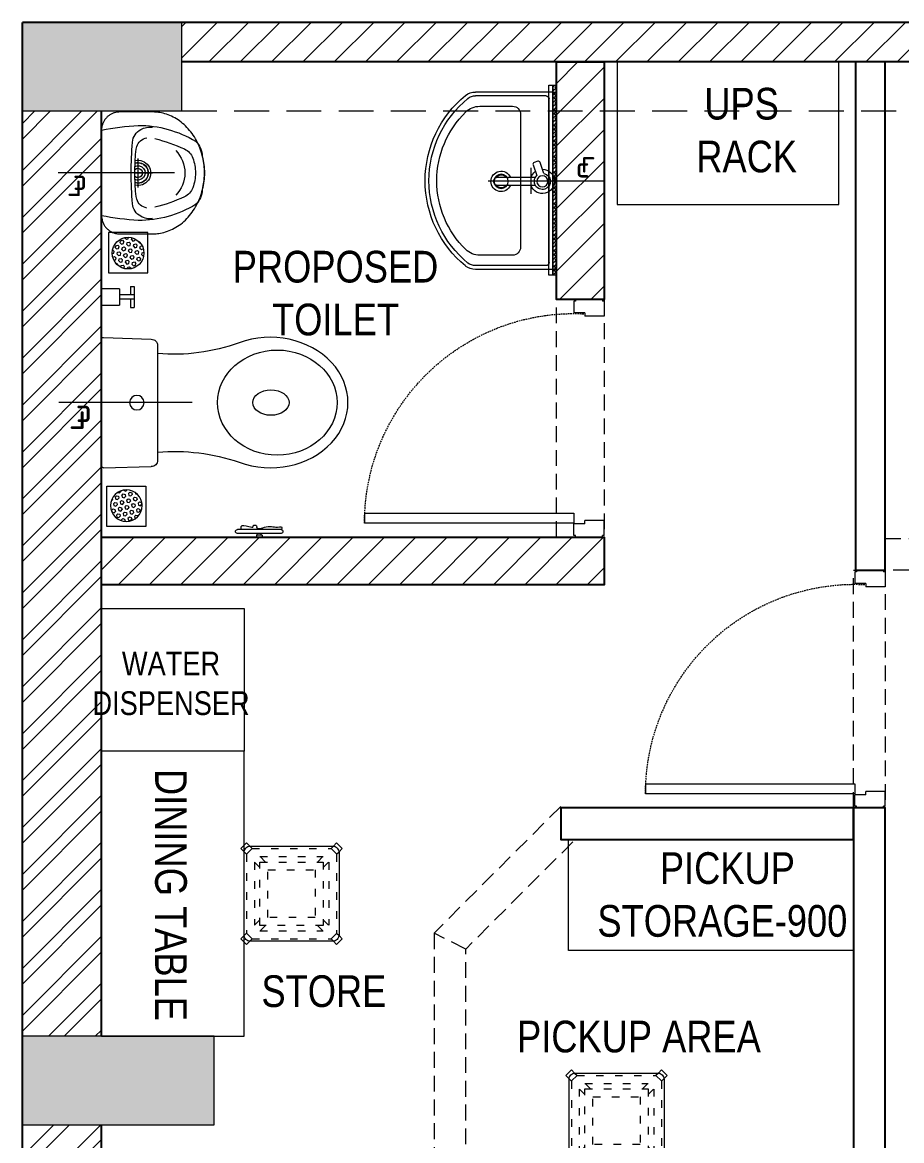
# Model space of a CAD drawing. Header units: millimetres. Extents: x 1020935 to 1026160, y 32717 to 45024.
# Drawn here: x 1020935 to 1023712, y 41367 to 44897 of the extents above; entities that cross this region are included whole.
import ezdxf

# ---------------------------------------------------------------- set-up
doc = ezdxf.new("R2010")
doc.units = ezdxf.units.MM
doc.header["$LTSCALE"] = 40
for name, pattern in [('a_p6_plan_L18$0$HIDDEN', [0.375, 0.25, -0.125]), ('ACAD_ISO03W100', [30, 12, -18]), ('CENTER', [2, 1.25, -0.25, 0.25, -0.25]), ('DOT2', [0.125, 0, -0.125]), ('HIDDEN', [9.525, 6.35, -3.175]), ('HIDDEN2', [0.1875, 0.125, -0.0625])]:
    doc.linetypes.add(name, pattern=pattern)
doc.layers.add('A-WALL', color=1, linetype='Continuous')
for name, color, linetype, lineweight in [('beam', 90, 'Continuous', 9), ('centerline-toilets', 2, 'CENTER', 13), ('Column', 243, 'Continuous', 9), ('column hatch', 5, 'Continuous', 0), ('ele', 252, 'Continuous', 13), ('Fhitting', 152, 'Continuous', 30), ('LENS-CURTAIN', 5, 'a_p6_plan_L18$0$HIDDEN', 9), ('LENS-DIM', 252, 'Continuous', 5), ('LENS-DOOR', 34, 'Continuous', 20), ('LENS-PARTITION', 21, 'Continuous', 25), ('LENS-TEXT', 31, 'Continuous', 5), ('LK-FF&E WALL', 1, 'Continuous', 9), ('LN-ELEVATION-1', 81, 'Continuous', 13), ('LN-ELEVATION-3', 125, 'a_p6_plan_L18$0$HIDDEN', 18), ('LN-ELEVATION-5', 167, 'Continuous', 5), ('LN-HATCH', 251, 'Continuous', 0), ('Mirror', 150, 'Continuous', 20), ('Panelling', 65, 'Continuous', 18), ('PARTITION', 22, 'Continuous', 30), ('Toilet', 5, 'Continuous', 9)]:
    doc.layers.add(name, color=color, linetype=linetype, lineweight=lineweight)
doc.styles.add('LK TXT', font='Gill Sans MT Condensed Regular.ttf')
doc.styles.get("Standard").update_dxf_attribs({"font": 'Gill Sans MT Condensed Regular.ttf', "height": 100})

# ---------------------------------------------------------------- blocks, each defined once
blk = doc.blocks.new('A$C42dc7abb')
at = {"layer": 'centerline-toilets', "linetype": 'HIDDEN', "ltscale": 10}
blk.add_line((-31.8, 69.7), (-31.8, 437.5), dxfattribs=at)
at = {"layer": 'Toilet', "ltscale": 100}
for p, q in [((-301.8, 285.7), (238.2, 285.7)), ((-311.8, 275.7), (-311.8, 29.4)), ((-299.8, 252.7), (-299.8, 29.4)), ((-289.8, 262.7), (226.2, 262.7)), ((236.2, 252.7), (236.2, 29.4)), ((248.2, 275.7), (248.2, 29.4)), ((-46.6, 219.2), (-46.4, 99.9)), ((-20.9, 99.9), (-21, 219.2))]:
    blk.add_line(p, q, dxfattribs=at)
blk.add_lwpolyline([(-8.7, 246.1), (25.9, 234.2, -0.414214), (29.6, 226.6), (25.7, 215.2, -0.414214), (18, 211.5), (-15.7, 223.1)], format="xyb", dxfattribs=at)
blk.add_lwpolyline([(8.8, 204.5), (-72.9, 204.5)], dxfattribs=at)
blk.add_lwpolyline([(-266.8, 43.7, 0.191896), (-249, -1, 0.420236), (185.4, -1, 0.191896), (203.2, 43.7), (203.2, 147.2, 0.414214), (178.2, 172.2), (-241.8, 172.2, 0.414214), (-266.8, 147.2)], format="xyb", close=True, dxfattribs=at)
for centre, radius in [((-33.8, 241.2), 17.5), ((-33.8, 111), 22.5)]:
    blk.add_circle(centre, radius, dxfattribs=at)
for centre, radius, start, end in [((-301.8, 275.7), 10, 90, 180), ((238.2, 275.7), 10, 0, 90), ((-289.8, 252.7), 10, 90, 180), ((226.2, 252.7), 10, 0, 90), ((-33.8, 110.7), 32.1, 113.0898, 66.246), ((-33.8, 111), 20.5, 128.0403, 237.2899), ((-33.8, 111), 20.5, 304.4733, 50.7332), ((-261.8, 29.4), 50, 180, 218.4461), ((-261.8, 29.4), 38, 180, 218.4461), ((-31.8, 218.5), 335.7, 219.313, 320.687), ((198.2, 29.4), 38, 321.5539, 0), ((198.2, 29.4), 50, 321.5539, 0), ((-31.8, 218.5), 347.7, 219.2826, 320.7174)]:
    blk.add_arc(centre, radius, start, end, dxfattribs=at)
for centre, major_axis, start_param, end_param in [((-33.8, 241.2), (0, 38.3), 4.720493, 9.081982), ((-33.8, 241.2), (-0.2, -25.6), 1.769108, 7.074098), ((-33.8, 241.2), (0, 38.3), 3.484555, 4.083576), ((-33.6, 99.9), (-9.04, 9.04), 0.785398, 3.926991)]:
    blk.add_ellipse(centre, major_axis=major_axis, ratio=1, start_param=start_param, end_param=end_param, dxfattribs=at)
at = {"layer": 'centerline-toilets', "linetype": 'DOT2', "insert": (1.5, 369.6), "char_height": 75, "width": 495.827, "attachment_point": 5, "rotation": 90}
blk.add_mtext('{\\fISOCPEUR|b0|i0|c0|p34;℄}', dxfattribs=at)
blk = doc.blocks.new('*U50')
at = {"layer": 'LENS-DOOR'}
for p, q in [((547491.5, 1778573.8), (547491.5, 1779235.3)), ((547522.8, 1779235.3), (547491.5, 1779235.3)), ((547522.8, 1779235.3), (547522.8, 1778573.8)), ((547447.3, 1778568.6), (547452.5, 1778568.6)), ((547447.3, 1778484.1), (547447.3, 1778568.6)), ((547452.5, 1778573.8), (547488.9, 1778573.8)), ((547452.5, 1778568.6), (547452.5, 1778573.8)), ((547488.9, 1778539.9), (547488.9, 1778573.8)), ((547522.8, 1778573.8), (547491.5, 1778573.8)), ((548192.1, 1778573.8), (548155.6, 1778573.8)), ((548155.6, 1778539.9), (548155.6, 1778573.8)), ((548192.1, 1778568.6), (548192.1, 1778573.8)), ((548197.3, 1778568.6), (548192.1, 1778568.6)), ((548197.3, 1778484.1), (548197.3, 1778568.6)), ((547488.9, 1778539.9), (547499.3, 1778539.9)), ((547499.3, 1778478.9), (547499.3, 1778539.9)), ((548145.2, 1778478.9), (548145.2, 1778539.9)), ((548155.6, 1778539.9), (548145.2, 1778539.9)), ((547447.3, 1778484.1), (547452.5, 1778484.1)), ((547452.5, 1778478.9), (547452.5, 1778484.1)), ((547452.5, 1778478.9), (547499.3, 1778478.9)), ((548192.1, 1778478.9), (548145.2, 1778478.9)), ((548192.1, 1778478.9), (548192.1, 1778484.1)), ((548197.3, 1778484.1), (548192.1, 1778484.1))]:
    blk.add_line(p, q, dxfattribs=at)
at = {"layer": 'LENS-DOOR', "color": 7, "linetype": 'HIDDEN2', "extrusion": (0, 0, -1)}
blk.add_ellipse((547491.5, 1778573.8), major_axis=(661.5, 0), ratio=1, start_param=-1.570791, end_param=0.051209, dxfattribs=at)
blk = doc.blocks.new('WC-Pico')
at = {"layer": 'centerline-toilets', "linetype": 'HIDDEN', "ltscale": 10}
blk.add_line((0, -125.2), (0, 242.7), dxfattribs=at)
at = {"layer": 'Toilet'}
for p, q in [((174.8, 125), (-174.8, 125)), ((-179.8, 119.8), (-174.6, -12.4)), ((179.8, 119.8), (176.3, -12.4)), ((-157.8, -29.5), (159.5, -29.5))]:
    blk.add_line(p, q, dxfattribs=at)
blk.add_circle((0.2, 27.5), 20, dxfattribs=at)
for centre, radius, start, end in [((-174.8, 120), 5, 90, 182.0454), ((174.8, 120), 5, 357.9546, 90), ((-157.7, -12.7), 16.8, 179.1019, 269.6491), ((-678.1, -72.8), 544.8, 340.5196, 4.5617), ((678.5, -76.9), 543.8, 174.997, 199.0619), ((159.4, -12.7), 16.8, 270.3509, 0.8981)]:
    blk.add_arc(centre, radius, start, end, dxfattribs=at)
at = {"layer": 'Toilet', "extrusion": (0, 0, -1)}
blk.add_ellipse((0, -360), major_axis=(0, 165), ratio=0.878788, dxfattribs=at)
for centre, major_axis, ratio, start_param, end_param in [((0, -341.2), (0, 213.8), 0.842028, 7.436326, 11.41323), ((0, -342.6), (0, 50), 0.7, 1.570796326794896, 7.853981633974482)]:
    blk.add_ellipse(centre, major_axis=major_axis, ratio=ratio, start_param=start_param, end_param=end_param, dxfattribs=at)
at = {"layer": 'centerline-toilets', "linetype": 'DOT2', "insert": (31.4, 174.7), "char_height": 75, "width": 495.827, "attachment_point": 5, "rotation": 90}
blk.add_mtext('{\\fISOCPEUR|b0|i0|c0|p34;℄}', dxfattribs=at)
blk = doc.blocks.new('Spout')
at = {"layer": 'Toilet', "ltscale": 100}
for p, q in [((-288415.5, 321413.5), (-288415.5, 321459)), ((-288415.5, 321459), (-288365.5, 321459)), ((-288365.5, 321413.5), (-288365.5, 321459)), ((-288335.5, 321465), (-288325.5, 321465)), ((-288335.5, 321442.3), (-288335.5, 321465)), ((-288325.5, 321407.5), (-288325.5, 321465)), ((-288365.5, 321413.5), (-288415.5, 321413.5)), ((-288325.5, 321442.3), (-288365.5, 321442.3)), ((-288325.5, 321430.3), (-288365.5, 321430.3)), ((-288335.5, 321407.5), (-288335.5, 321430.3)), ((-288335.5, 321407.5), (-288325.5, 321407.5))]:
    blk.add_line(p, q, dxfattribs=at)
blk = doc.blocks.new('jALI')
at = {"layer": 'Toilet', "ltscale": 5}
h = blk.add_hatch(dxfattribs=at)
h.set_pattern_fill('HEX', color=256, scale=50, angle=135, double=1)
h.set_pattern_definition([(135, (-344825.863, 460708.187), (-7.65465545, -7.65465545), [6.25, -12.5]), (255, (-344825.863, 460708.187), (10.4564538, -2.80179835), [6.25, -12.5]), (195, (-344830.282, 460712.606), (2.80179835, -10.4564538), [6.25, -12.5])])
edge = h.paths.add_edge_path()
edge.add_arc((-393187.5, 163647.6), 50, -90, 270)
blk.add_lwpolyline([(-393249.5, 163581.9), (-393125.5, 163581.9), (-393125.5, 163709.4), (-393249.5, 163709.4)], close=True, dxfattribs=at)
blk.add_circle((-393187.5, 163647.6), 50, dxfattribs=at)
blk = doc.blocks.new('towel ring')
at = {"layer": 'Toilet'}
for p, q in [((-173588.7, -1172534.8, 184141.9), (-173726.7, -1172534.8, 184141.9)), ((-173666.7, -1172528.8, 184141.9), (-173666.7, -1172522.8, 184141.9)), ((-173648.7, -1172522.8, 184141.9), (-173666.7, -1172522.8, 184141.9)), ((-173648.7, -1172528.8, 184141.9), (-173666.7, -1172528.8, 184141.9)), ((-173663.7, -1172528.8, 184141.9), (-173663.7, -1172534.8, 184141.9)), ((-173651.7, -1172528.8, 184141.9), (-173651.7, -1172534.8, 184141.9)), ((-173648.7, -1172528.8, 184141.9), (-173648.7, -1172522.8, 184141.9)), ((-173588.7, -1172546.8, 184141.9), (-173726.7, -1172546.8, 184141.9))]:
    blk.add_line(p, q, dxfattribs=at)
for centre, start, end in [((-173726.7, -1172540.8, 184141.9), 90, 270), ((-173588.7, -1172540.8, 184141.9), 270, 90)]:
    blk.add_arc(centre, 6, start, end, dxfattribs=at)
blk.add_open_spline([(-173714.6, -1172546.8, 184141.9), (-173715.1, -1172550.5, 184141.9), (-173716.6, -1172563.3, 184141.9), (-173696.3, -1172558.6, 184141.9), (-173675.8, -1172552, 184141.9), (-173677.6, -1172562, 184141.9), (-173664.3, -1172561.7, 184141.9), (-173668.4, -1172544.9, 184141.9), (-173623.5, -1172562.7, 184141.9), (-173609, -1172552.1, 184141.9), (-173585.4, -1172556.7, 184141.9), (-173586.8, -1172550.4, 184141.9), (-173587.6, -1172546.8, 184141.9)], degree=3, knots=[0, 0, 0, 0, 9.744972, 33.823887, 47.583551, 49.497915, 60.560502, 63.822284, 93.508019, 135.756925, 141.904352, 150.301906, 150.301906, 150.301906, 150.301906], dxfattribs=at)
blk = doc.blocks.new('DLF-RSP-AR-CD-DWG-4DT-3113$0$X-TYPICAL TOILET UPPER FLOORS - 02$0$urinals')
at = {"layer": 'Toilet'}
for p, q in [((0, -15.6), (0, 8.3)), ((0, -105.4), (0, -161.1)), ((-46.1, -115), (46.1, -115))]:
    blk.add_line(p, q, dxfattribs=at)
blk.add_lwpolyline([(135, 0), (-135, 0, 0.036949), (-150, -116.2, 0.138094), (-99.8, -297.1, 0.221721), (-52, -317.9, 0.062656), (0, -325, 0.062656), (52, -317.9, 0.221721), (99.8, -297.1, 0.138094), (150, -116.2, 0.036949)], format="xyb", close=True, dxfattribs=at)
for centre, radius, start, end in [((-94.3, -144.9), 47.1, 93.3708, 154.4824), ((3.2, -1238.2), 1144.7, 90.1625, 95.0265), ((-0.1, -996.2), 890.8, 89.9918, 93.182), ((0, -115), 22.6, 155.6653, 24.3347), ((0, -115), 14.7, 139.9109, 40.0891), ((-3.2, -1238.2), 1144.7, 84.9735, 89.8375), ((0.1, -996.2), 890.8, 86.818, 90.0082), ((94.3, -144.9), 47.1, 25.5176, 86.6292), ((-91, -152.7), 53.8, 148.4868, 188.6401), ((-71.4, -149.9), 40.2, 106.7016, 169.725), ((-50.5, -225.3), 118.5, 89.5454, 105.8857), ((0, -115), 40, 167.428, 12.572), ((0, -115), 33, 164.1814, 15.8186), ((0, -115), 32, 163.6049, 16.3951), ((50.5, -225.3), 118.5, 74.1143, 90.4546), ((71.4, -149.9), 40.2, 10.275, 73.2984), ((91, -152.7), 53.8, 351.3599, 31.5132), ((413.9, -38.4), 538.2, 193.994, 204.5632), ((-413.9, -38.4), 538.2, 335.4368, 346.006), ((-1.6, -165.3), 97.6, 225, 270.9552), ((1.6, -165.3), 97.6, 269.0448, 315), ((-30.1, -241.3), 50, 204.5632, 250.4606), ((30.1, -241.3), 50, 289.5394, 335.4368), ((-1.5, -160.9), 135.4, 250.4606, 270.6492), ((1.5, -160.9), 135.4, 269.3508, 289.5394)]:
    blk.add_arc(centre, radius, start, end, dxfattribs=at)
blk.add_open_spline([(135, 0), (105.3, 0), (75.7, 0), (-13.3, 0), (-72.7, 0), (-132.7, 0), (-133.4, 0), (-134.3, 0), (-134.5, 0), (-134.7, 0), (-134.9, 0), (-135, 0), (-135, 0), (-135, 0), (-135, 0), (-135, 0), (-135, 0), (-135.1, 0), (-135.1, 0), (-135.2, 0), (-135.2, 0), (-135.3, 0), (-135.4, 0), (-135.7, 0), (-135.8, 0), (-136.4, 0), (-136.7, 0), (-137.7, -0.1), (-138.4, -0.1), (-140.5, -0.2), (-141.9, -0.4), (-146.2, -1), (-149, -1.7), (-154.8, -3.4), (-157.6, -4.5), (-163.1, -7.3), (-165.8, -8.9), (-171, -12.5), (-173.4, -14.6), (-177.9, -19.1), (-180, -21.5), (-183.6, -26.7), (-185.2, -29.4), (-188, -34.9), (-189.1, -37.8), (-190.8, -43.5), (-191.5, -46.3), (-192, -49.8), (-192.1, -50.5), (-192.3, -52.5), (-192.4, -53.8), (-192.5, -55.7), (-192.5, -56.2), (-192.5, -56.9), (-192.5, -57), (-192.5, -57.2), (-192.5, -57.3), (-192.5, -57.4), (-192.5, -57.4), (-192.5, -57.5), (-192.5, -57.5), (-192.5, -57.5), (-192.5, -57.6), (-192.5, -57.7), (-192.5, -57.8), (-192.5, -57.9), (-192.5, -58.1), (-192.5, -58.4), (-192.5, -58.6), (-192.5, -59.3), (-192.5, -59.7), (-192.5, -61), (-192.5, -61.9), (-192.5, -64.6), (-192.5, -66.4), (-192.5, -71.7), (-192.5, -75.2), (-192.5, -85.8), (-192.5, -92.9), (-192.5, -114.2), (-192.5, -128.4), (-192.5, -146.1), (-192.5, -144.6), (-192.5, -149.2), (-192.5, -150.3), (-192.5, -153.7), (-192.5, -156), (-192.5, -158.5), (-192.5, -158.8), (-192.5, -159.2), (-192.5, -159.4), (-192.5, -159.7), (-192.5, -159.8), (-192.5, -159.9), (-192.5, -160), (-192.5, -160), (-192.5, -160), (-192.5, -160.1), (-192.5, -160.1), (-192.5, -160.2), (-192.5, -160.3), (-192.5, -160.5), (-192.5, -160.6), (-192.5, -161), (-192.5, -161.2), (-192.5, -161.9), (-192.5, -162.4), (-192.4, -163.9), (-192.4, -164.9), (-192.3, -167.8), (-192.2, -169.8), (-191.7, -175.8), (-191.2, -179.9), (-189.3, -190.9), (-187.5, -198), (-182.8, -212.2), (-179.9, -219.2), (-172.8, -233.1), (-168.7, -239.9), (-159.3, -253), (-154, -259.4), (-142.4, -271.4), (-136, -277), (-122.6, -287.5), (-115.4, -292.3), (-100.5, -300.9), (-92.8, -304.8), (-76.9, -311.5), (-68.8, -314.3), (-52.5, -318.9), (-44.4, -320.7), (-28.1, -323.4), (-20, -324.2), (-9.4, -324.8), (-6.7, -324.9), (-2.5, -325), (-1, -325), (2, -325), (3.6, -325), (8.2, -324.9), (11.3, -324.7), (20.7, -324.1), (27, -323.5), (41.8, -321.2), (50.2, -319.5), (67, -314.9), (75.4, -312), (91.8, -305.3), (99.8, -301.4), (115.1, -292.5), (122.5, -287.5), (136.4, -276.8), (142.9, -270.9), (154.7, -258.5), (160.1, -252), (169.7, -238.4), (173.8, -231.3), (180.9, -217), (183.8, -209.7), (188.3, -195.1), (189.9, -187.8), (191.2, -179.3), (191.4, -178), (191.8, -174.1), (192.1, -171.5), (192.3, -167.9), (192.3, -166.9), (192.5, -164), (192.5, -162), (192.5, -160), (192.5, -159.9), (192.5, -159.8), (192.5, -159.7), (192.5, -159.5), (192.5, -159.4), (192.5, -159), (192.5, -158.8), (192.5, -158), (192.5, -157.5), (192.5, -155.9), (192.5, -154.9), (192.5, -151.8), (192.5, -149.7), (192.5, -143.5), (192.5, -144.3), (192.5, -131.9), (192.5, -123.6), (192.5, -98.8), (192.5, -82.2), (192.5, -64.8), (192.5, -64), (192.5, -61.5), (192.5, -59.9), (192.5, -58), (192.5, -57.8), (192.5, -57.5), (192.5, -57.5), (192.5, -57.4), (192.5, -57.4), (192.5, -57.4), (192.5, -57.3), (192.5, -57.2), (192.5, -57.2), (192.5, -57), (192.5, -56.8), (192.5, -56.4), (192.5, -56.1), (192.5, -55.3), (192.4, -54.7), (192.3, -53), (192.2, -51.9), (191.8, -48.4), (191.4, -46), (190, -40.4), (188.9, -37.2), (186.1, -30.8), (184.3, -27.7), (180.2, -21.8), (177.9, -19.1), (172.8, -14), (170, -11.7), (164, -7.7), (160.9, -6.1), (154.5, -3.3), (151.3, -2.3), (144.8, -0.7), (141.6, -0.3), (137.3, 0), (136.1, 0), (135, 0)], degree=3, knots=[0, 0, 0, 0, 0.329607, 0.329607, 0.988822, 0.988822, 0.996691, 0.996691, 0.998638, 0.998638, 0.99992, 0.99992, 1.000227, 1.000227, 1.000534, 1.000534, 1.001148, 1.001148, 1.002375, 1.002375, 1.00483, 1.00483, 1.009739, 1.009739, 1.019558, 1.019558, 1.039196, 1.039196, 1.078472, 1.078472, 1.157024, 1.157024, 1.314128, 1.314128, 1.471232, 1.471232, 1.628335, 1.628335, 1.785439, 1.785439, 1.942543, 1.942543, 2.099647, 2.099647, 2.256751, 2.256751, 2.413855, 2.413855, 2.450944, 2.450944, 2.525122, 2.525122, 2.556641, 2.556641, 2.563699, 2.563699, 2.567479, 2.567479, 2.57001, 2.57001, 2.570783, 2.570783, 2.572328, 2.572328, 2.573873, 2.573873, 2.576964, 2.576964, 2.583145, 2.583145, 2.595507, 2.595507, 2.620232, 2.620232, 2.669681, 2.669681, 2.76858, 2.76858, 2.966376, 2.966376, 3.36197, 3.36197, 3.45996, 3.45996, 3.491387, 3.491387, 3.554241, 3.554241, 3.562213, 3.562213, 3.566829, 3.566829, 3.570018, 3.570018, 3.570684, 3.570684, 3.571294, 3.571294, 3.571904, 3.571904, 3.573124, 3.573124, 3.575564, 3.575564, 3.580444, 3.580444, 3.590203, 3.590203, 3.609723, 3.609723, 3.648762, 3.648762, 3.72684, 3.72684, 3.861362, 3.861362, 3.995884, 3.995884, 4.130406, 4.130406, 4.264928, 4.264928, 4.39945, 4.39945, 4.533972, 4.533972, 4.668494, 4.668494, 4.803016, 4.803016, 4.937539, 4.937539, 5.072061, 5.072061, 5.118026, 5.118026, 5.144558, 5.144558, 5.17109, 5.17109, 5.224154, 5.224154, 5.330281, 5.330281, 5.468863, 5.468863, 5.607445, 5.607445, 5.746027, 5.746027, 5.884609, 5.884609, 6.023191, 6.023191, 6.161773, 6.161773, 6.300355, 6.300355, 6.438937, 6.438937, 6.577519, 6.577519, 6.602876, 6.602876, 6.653589, 6.653589, 6.673028, 6.673028, 6.711906, 6.711906, 6.713712, 6.713712, 6.715518, 6.715518, 6.719129, 6.719129, 6.726351, 6.726351, 6.740796, 6.740796, 6.769686, 6.769686, 6.827466, 6.827466, 6.943027, 6.943027, 7.174147, 7.174147, 7.636387, 7.636387, 7.659394, 7.659394, 7.705407, 7.705407, 7.71212, 7.71212, 7.713128, 7.713128, 7.714137, 7.714137, 7.716153, 7.716153, 7.720185, 7.720185, 7.728249, 7.728249, 7.744378, 7.744378, 7.776636, 7.776636, 7.841152, 7.841152, 7.970184, 7.970184, 8.14844, 8.14844, 8.326696, 8.326696, 8.504953, 8.504953, 8.683209, 8.683209, 8.861465, 8.861465, 9.039722, 9.039722, 9.217978, 9.217978, 9.283185, 9.283185, 9.283185, 9.283185], dxfattribs=at)
blk = doc.blocks.new('A$C2367ec3a')
at = {"layer": 'centerline-toilets', "linetype": 'HIDDEN', "ltscale": 10}
blk.add_line((219.1, 337.5), (587, 337.5), dxfattribs=at)
at = {"layer": 'Fhitting', "lineweight": 0, "ltscale": 0.5, "rotation": 270}
blk.add_blockref('DLF-RSP-AR-CD-DWG-4DT-3113$0$X-TYPICAL TOILET UPPER FLOORS - 02$0$urinals', (450, 337.5), dxfattribs=at)
at = {"layer": 'Fhitting', "lineweight": 0, "ltscale": 0.5, "xscale": -1, "rotation": 180}
blk.add_blockref('jALI', (393553.5, 163731.9), dxfattribs=at)
at = {"layer": 'centerline-toilets', "linetype": 'DOT2', "insert": (519, 306.1), "char_height": 75, "width": 495.827, "attachment_point": 5}
blk.add_mtext('{\\fISOCPEUR|b0|i0|c0|p34;℄}', dxfattribs=at)
blk = doc.blocks.new('A$Cdce450af')
at = {"layer": 'column hatch'}
h = blk.add_hatch(color=8, dxfattribs=at)
h.dxf.hatch_style = 1
h.paths.add_polyline_path([(-897.5, -5714), (-1325.3, -5714), (-1325.3, -6247.4), (-897.5, -6247.4), (-897.5, -5968)])
h.paths.add_polyline_path([(-922.9, -2970.8), (-719.7, -2970.8), (-719.7, -2691.4), (-1325.3, -2691.4), (-1325.3, -3250.2), (-922.9, -3250.2)])
h.paths.add_polyline_path([(3899.1, -5968), (3496.7, -5968), (3496.7, -6247.4), (3899.1, -6247.4)])
h.paths.add_polyline_path([(-719.7, 1804.4), (-1325.3, 1804.4), (-1325.3, 1525), (-719.7, 1525)])
h.paths.add_polyline_path([(-821.3, 5004.8), (-1325.3, 5004.8), (-1325.3, 4725.4), (-821.3, 4725.4)])
at = {"layer": 'LN-HATCH'}
h = blk.add_hatch(dxfattribs=at)
h.set_pattern_fill('ANSI31', color=256, scale=22)
h.set_pattern_definition([(45, (-3040623.59, -68138.07), (-49.3914087, 49.3914087), [])])
h.paths.add_polyline_path([(3649.1, 5004.8), (-821.3, 5004.8), (-821.3, 4879.8), (3649.1, 4879.8)])
h = blk.add_hatch(dxfattribs=at)
h.set_pattern_fill('ANSI31', color=256, scale=22)
h.set_pattern_definition([(45, (-3045749.97, -70873.52), (-49.3914087, 49.3914087), [])])
h.paths.add_polyline_path([(511.5, 4129.8), (361.5, 4129.8), (361.5, 4879.8), (511.5, 4879.8)])
h.paths.add_polyline_path([(-1075.3, 3379.8), (511.5, 3379.8), (511.5, 3229.8), (-1075.3, 3229.8)])
h = blk.add_hatch(dxfattribs=at)
h.set_pattern_fill('ANSI32', color=256, scale=11)
h.set_pattern_definition([(45, (-3040623.59, -68138.07), (-74.087113, 74.087113), []), (45, (-3040574.2, -68138.07), (-74.087113, 74.087113), [])])
h.paths.add_polyline_path([(-1075.3, 1525), (-1325.3, 1525), (-1325.3, -2691.4), (-1075.3, -2691.4)])
h.paths.add_polyline_path([(-1075.3, 4725.4), (-1325.3, 4725.4), (-1325.3, 1804.4), (-1075.3, 1804.4)])
at = {"layer": 'PARTITION', "lineweight": 9}
h = blk.add_hatch(dxfattribs=at)
h.set_pattern_fill('ANSI38', color=256, scale=70, angle=1080, style=0, double=1)
h.set_pattern_definition([(45, (2223.5665, 4442.083), (-6.187184, 6.187184), []), (135, (2223.5665, 4442.083), (-18.561553, 6.187184), [21.875, -13.125])])
h.paths.add_polyline_path([(361.5, 4806.9), (361.5, 4206.7), (349.5, 4206.7), (349.5, 4806.9)])
at = {"layer": 'A-WALL'}
for p, q in [((-1325.3, -3250.2), (-1325.3, 5004.8)), ((3649.1, 5004.8), (-1325.3, 5004.8)), ((3649.1, 4879.8), (-821.3, 4879.8)), ((-1075.3, 1804.4), (-1075.3, 4725.4)), ((-1075.3, -2691.4), (-1075.3, 1525))]:
    blk.add_line(p, q, dxfattribs=at)
for points in [[(511.5, 4129.8), (361.5, 4129.8), (361.5, 4879.8), (511.5, 4879.8)], [(-1075.3, 3379.8), (361.5, 3379.8), (361.5, 3379.8), (511.5, 3379.8), (511.5, 3229.8), (-1075.3, 3229.8)]]:
    blk.add_lwpolyline(points, close=True, dxfattribs=at)
at = {"layer": 'beam', "linetype": 'a_p6_plan_L18$0$HIDDEN', "lineweight": 5, "ltscale": 11}
blk.add_line((-821.3, 4725.4), (3649.1, 4725.4), dxfattribs=at)
at = {"layer": 'Column'}
for p, q in [((-1325.3, 4725.4), (-1325.3, 5004.8)), ((-1325.3, 5004.8), (-821.3, 5004.8)), ((-821.3, 4725.4), (-821.3, 5004.8)), ((-1325.3, 4725.4), (-821.3, 4725.4)), ((-719.7, 1804.4), (-1325.3, 1804.4)), ((-1325.3, 1525), (-1325.3, 1804.4)), ((-719.7, 1525), (-719.7, 1804.4)), ((-1325.3, 1525), (-719.7, 1525))]:
    blk.add_line(p, q, dxfattribs=at)
at = {"layer": 'LENS-CURTAIN', "ltscale": 5}
blk.add_lwpolyline([(511.5, 3379.8), (361.5, 3379.8), (361.5, 4129.8), (511.5, 4129.8)], close=True, dxfattribs=at)
at = {"layer": 'Mirror', "ltscale": 0.5}
blk.add_lwpolyline([(349.5, 4206.7), (337.5, 4206.7), (337.5, 4806.9), (349.5, 4806.9)], close=True, dxfattribs=at)
at = {"layer": 'Panelling', "lineweight": 9}
blk.add_lwpolyline([(361.5, 4206.7), (349.5, 4206.7), (349.5, 4806.9), (361.5, 4806.9)], close=True, dxfattribs=at)
at = {"layer": 'ele', "color": 0, "lineweight": -2, "xscale": -1}
blk.add_blockref('A$C2367ec3a', (-625.3, 4192), dxfattribs=at)
at = {"layer": 'Fhitting', "lineweight": 0, "ltscale": 0.5, "xscale": -1, "rotation": 270}
blk.add_blockref('A$C42dc7abb', (75.8, 4536.7), dxfattribs=at)
at = {"layer": 'Fhitting', "lineweight": 0, "ltscale": 0.5, "xscale": -1.144356527365744, "yscale": 1.144356527365744, "zscale": 1.144356527365744}
for name, p, rotation in [('Spout', (328974.8, 371975.5), 180), ('WC-Pico', (-932.3, 3804.6), 90)]:
    blk.add_blockref(name, p, dxfattribs=dict(at, rotation=rotation))
at = {"layer": 'Fhitting', "lineweight": 0, "ltscale": 0.5, "xscale": -1}
blk.add_blockref('jALI', (-394184.5, -160168.3), dxfattribs=at)
at = {"layer": 'Fhitting', "xscale": -1, "rotation": 180}
blk.add_blockref('towel ring', (173080.3, -1169143, -184141.9), dxfattribs=at)
at = {"layer": 'LENS-DOOR', "rotation": 90.00000000000003}
blk.add_blockref('*U50', (1778990.4, -544067.4), dxfattribs=at)
blk = doc.blocks.new('CLENS 600 TYPE 6')
at = {"layer": 'LN-ELEVATION-1', "ltscale": 0.5}
blk.add_lwpolyline([(130, -225), (-130, -225, -0.414214), (-150, -205), (-150, 55, -0.414214), (-130, 75), (130, 75, -0.414214), (150, 55), (150, -205, -0.414214)], format="xyb", close=True, dxfattribs=at)
at = {"layer": 'LN-ELEVATION-3', "linetype": 'ACAD_ISO03W100', "ltscale": 0.05}
for p, q in [((-100, 7.3), (-142.4, 49.7)), ((-142.4, -199.7), (-142.4, 49.7)), ((-82.3, 25), (-124.7, 67.4)), ((124.7, 67.4), (-124.7, 67.4)), ((99.7, 42.4), (-99.7, 42.4)), ((82.3, 25), (124.7, 67.4)), ((100, 7.3), (142.4, 49.7)), ((142.4, -199.7), (142.4, 49.7)), ((-117.4, -174.7), (-117.4, 24.7)), ((117.4, -174.7), (117.4, 24.7)), ((-100, -157.3), (-142.4, -199.7)), ((-82.3, -175), (-124.7, -217.4)), ((82.3, -175), (124.7, -217.4)), ((100, -157.3), (142.4, -199.7)), ((99.7, -192.4), (-99.7, -192.4)), ((124.7, -217.4), (-124.7, -217.4))]:
    blk.add_line(p, q, dxfattribs=at)
for points in [[(-132.2, 74.9), (-124.7, 67.4), (-142.4, 49.7), (-149.9, 57.2)], [(132.2, 74.9), (124.7, 67.4), (142.4, 49.7), (149.9, 57.2)], [(-132.2, -224.9), (-124.7, -217.4), (-142.4, -199.7), (-149.9, -207.2)], [(132.2, -224.9), (124.7, -217.4), (142.4, -199.7), (149.9, -207.2)]]:
    blk.add_lwpolyline(points, dxfattribs=at)
for points in [[(100, -175), (-100, -175), (-100, 25), (100, 25)], [(75, -150), (-75, -150), (-75, 0), (75, 0)]]:
    blk.add_lwpolyline(points, close=True, dxfattribs=at)
at = {"layer": 'LN-ELEVATION-5', "ltscale": 0.5}
for points in [[(-149.9, 57.2), (-160.1, 67.4), (-142.4, 85.1), (-132.2, 74.9)], [(149.9, 57.2), (160.1, 67.4), (142.4, 85.1), (132.2, 74.9)], [(-149.9, -207.2), (-160.1, -217.4), (-142.4, -235.1), (-132.2, -224.9)], [(149.9, -207.2), (160.1, -217.4), (142.4, -235.1), (132.2, -224.9)]]:
    blk.add_lwpolyline(points, dxfattribs=at)
blk = doc.blocks.new('*U54')
at = {"layer": 'LENS-DOOR'}
for p, q in [((548076.3, 1779235.3), (548076.3, 1778573.8)), ((548076.3, 1779235.3), (548107.6, 1779235.3)), ((548107.6, 1778573.8), (548107.6, 1779235.3)), ((547401.9, 1778568.6), (547407.1, 1778568.6)), ((547401.9, 1778484.1), (547401.9, 1778568.6)), ((547407.1, 1778573.8), (547443.5, 1778573.8)), ((547407.1, 1778568.6), (547407.1, 1778573.8)), ((547443.5, 1778539.9), (547443.5, 1778573.8)), ((548076.3, 1778573.8), (548107.6, 1778573.8)), ((548146.7, 1778573.8), (548110.2, 1778573.8)), ((548110.2, 1778539.9), (548110.2, 1778573.8)), ((548146.7, 1778568.6), (548146.7, 1778573.8)), ((548151.9, 1778568.6), (548146.7, 1778568.6)), ((548151.9, 1778484.1), (548151.9, 1778568.6)), ((547443.5, 1778539.9), (547453.9, 1778539.9)), ((547453.9, 1778478.9), (547453.9, 1778539.9)), ((548099.8, 1778478.9), (548099.8, 1778539.9)), ((548110.2, 1778539.9), (548099.8, 1778539.9)), ((547401.9, 1778484.1), (547407.1, 1778484.1)), ((547407.1, 1778478.9), (547407.1, 1778484.1)), ((547407.1, 1778478.9), (547453.9, 1778478.9)), ((548146.7, 1778478.9), (548099.8, 1778478.9)), ((548146.7, 1778478.9), (548146.7, 1778484.1)), ((548151.9, 1778484.1), (548146.7, 1778484.1))]:
    blk.add_line(p, q, dxfattribs=at)
at = {"layer": 'LENS-DOOR', "color": 7, "linetype": 'HIDDEN2'}
blk.add_ellipse((548107.6, 1778573.8), major_axis=(-661.5, 0), ratio=1, start_param=-1.570791, end_param=0.051209, dxfattribs=at)

msp = doc.modelspace()

# ---------------------------------------------------------------- linework, layer by layer
at = {"layer": 'LENS-CURTAIN', "ltscale": 5}
for points in [[(1024409.8, 43167.3), (1023659.6, 43167.3), (1023659.6, 43267.3), (1024409.8, 43267.3)], [(1023659.6, 43167.3), (1023659.6, 42417.3), (1023559.6, 42417.3), (1023559.6, 43167.3)], [(1022235.4, 40830.7), (1022335.4, 40830.7), (1022335.4, 41971.9), (1022235.4, 42021.9)]]:
    msp.add_lwpolyline(points, close=True, dxfattribs=at)
for points in [[(1022635.4, 42421.9), (1022235.4, 42021.9)], [(1022673.8, 42310.3), (1022335.4, 41971.9)]]:
    msp.add_lwpolyline(points, dxfattribs=at)
at = {"layer": 'LENS-PARTITION'}
for points in [[(1023566.8, 43167.3), (1023659.6, 43167.3), (1023659.6, 44771.9), (1023566.8, 44771.9)], [(1023559.8, 42417.3), (1022635.4, 42417.3), (1022635.4, 42317.3), (1023559.8, 42317.3)], [(1023559.8, 40775.7), (1023659.8, 40775.7), (1023659.8, 42417.3), (1023559.8, 42417.3)]]:
    msp.add_lwpolyline(points, close=True, dxfattribs=at)
at = {"layer": 'LK-FF&E WALL'}
for points in [[(1023514.2, 44771.9), (1022814.2, 44771.9), (1022814.2, 44321.9), (1023514.2, 44321.9)], [(1021635.4, 42596.5), (1021185.4, 42596.5), (1021185.4, 43046.5), (1021635.4, 43046.5)], [(1021185.4, 42596.5), (1021185.4, 41696.5), (1021635.4, 41696.5), (1021635.4, 42596.5)], [(1023559.8, 41967.3), (1022659.8, 41967.3), (1022659.8, 42317.3), (1023559.8, 42317.3)]]:
    msp.add_lwpolyline(points, close=True, dxfattribs=at)

# ---------------------------------------------------------------- block references
at = {"layer": 'LENS-DIM', "color": 3}
msp.add_blockref('A$Cdce450af', (1022260.7, 39892.1), dxfattribs=at)
at = {"layer": 'LENS-DOOR', "xscale": -1, "rotation": 90}
msp.add_blockref('*U54', (2802138.5, 590569.2), dxfattribs=at)
at = {"layer": 'LK-FF&E WALL', "rotation": 180}
for p in [(1021785.4, 42071.5), (1022811.6, 41355.3)]:
    msp.add_blockref('CLENS 600 TYPE 6', p, dxfattribs=at)

# ---------------------------------------------------------------- texts
at = {"layer": 'LENS-TEXT', "color": 0, "linetype": 'Continuous', "ltscale": 3, "attachment_point": 5, "style": 'LK TXT'}
for s, width, gutter_width, insert, char_height in [('UPS\\P RACK', 783.964, 1, (1023206.7, 44556.1), 100), ('PROPOSED TOILET', 873.517, 1, (1021924.3, 44041.7), 100), ('WATER \\PDISPENSER', 264.162, 0.75, (1021404.9, 42810), 75), (' PICKUP STORAGE-900', 873.517, 1, (1023145.9, 42143.3), 100), ('STORE', 873.517, 1, (1021887.6, 41838.2), 100), ('PICKUP AREA', 873.517, 1, (1022882.5, 41694.9), 100)]:
    msp.add_mtext_dynamic_manual_height_columns(s, width=width, gutter_width=gutter_width, heights=[0], dxfattribs=dict(at, insert=insert, char_height=char_height))
at = {"layer": 'LENS-TEXT', "color": 0, "linetype": 'Continuous', "ltscale": 3, "insert": (1021404, 42142.5), "char_height": 100, "attachment_point": 5, "rotation": 270, "style": 'LK TXT'}
msp.add_mtext_dynamic_manual_height_columns('DINING TABLE', width=783.964, gutter_width=1, heights=[0], dxfattribs=at)

doc.saveas('drawing.dxf')
